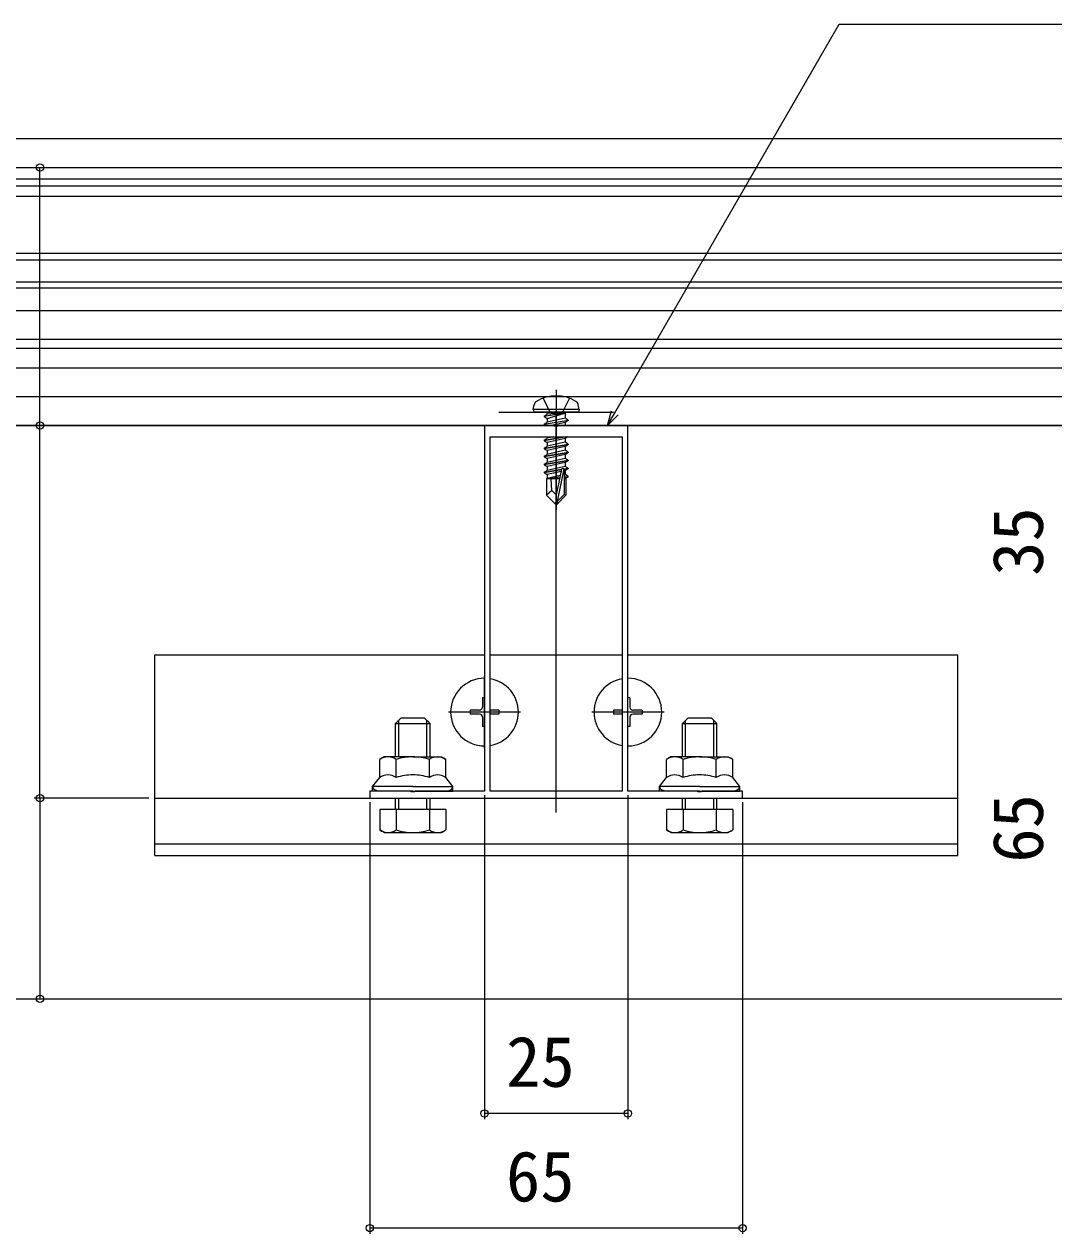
# Model space of a CAD drawing. Units: millimetres, scale not verified. Extents: x -525 to 525, y -785 to 780.
# Drawn here: x -87.7 to 91.8, y -556.8 to -345.8 of the extents above; entities that cross this region are included whole.
import ezdxf
from ezdxf.enums import TextEntityAlignment as Align

# ---------------------------------------------------------------- set-up
doc = ezdxf.new("R2010")
doc.units = ezdxf.units.MM
doc.header["$LTSCALE"] = 4
for name, color, linetype in [('0-2_YKK_11', 7, 'Continuous'), ('0-3_YKK_12', 2, 'Continuous'), ('0-4_YKK_13', 4, 'Continuous'), ('0-5_YKK_D', 6, 'Continuous')]:
    doc.layers.add(name, color=color, linetype=linetype)
doc.styles.add('ＭＳ ゴシック', font='')
doc.styles.get('ＭＳ ゴシック').set_extended_font_data('MS Gothic')

msp = doc.modelspace()

# ---------------------------------------------------------------- linework, layer by layer
at = {"layer": '0-2_YKK_11'}
for points in [[(-27.5, -480.8), (37.5, -480.8), (37.5, -479.6), (30.458, -479.6), (30.275, -479.72), (29.725, -479.72), (29.542, -479.6), (17.5, -479.6), (17.5, -415.8), (5.458, -415.8), (5.275, -415.92), (4.725, -415.92), (4.542, -415.8), (-7.5, -415.8), (-7.5, -479.6), (-19.542, -479.6), (-19.725, -479.72), (-20.275, -479.72), (-20.458, -479.6), (-27.5, -479.6)], [(16.5, -417.8), (16.5, -479.6), (-6.5, -479.6), (-6.5, -417.8)]]:
    msp.add_lwpolyline(points, close=True, dxfattribs=at)
at = {"layer": '0-3_YKK_12'}
for p, q in [((461.027, -365.8), (-395, -365.8)), ((-207.5, -370.8), (186.482, -370.8)), ((-190, -372.8), (185.855, -372.8)), ((-190, -374), (185.644, -374)), ((-178.541, -375.8), (185.326, -375.8)), ((-190, -386.92), (200, -386.92)), ((-190, -391.8), (200, -391.8)), ((-190, -402.3), (200, -402.3)), ((5, -483.3), (5, -413.3)), ((-190, -415.8), (200, -415.8)), ((-65, -455.8), (-7.5, -455.8)), ((-65, -490.8), (-65, -455.8)), ((-6.5, -455.8), (16.5, -455.8)), ((17.5, -455.8), (75, -455.8)), ((75, -490.8), (75, -455.8)), ((-65, -480.8), (75, -480.8)), ((-65, -488.8), (75, -488.8)), ((-65, -490.8), (75, -490.8))]:
    msp.add_line(p, q, dxfattribs=at)
msp.add_lwpolyline([(-207.5, -515.8), (-128.407, -515.8), (137.907, -515.8), (217.5, -515.8)], dxfattribs=at)
at = {"layer": '0-4_YKK_13'}
for p, q in [((200, -385.8), (-190, -385.8)), ((200, -390.8), (-190, -390.8)), ((200, -395.8), (-190, -395.8)), ((200, -400.8), (-190, -400.8)), ((200, -405.8), (-190, -405.8)), ((200, -410.8), (-190, -410.8)), ((5, -409.6), (5, -430.5)), ((-5, -413.5), (15, -413.5)), ((1, -413), (1.141, -412.197)), ((9, -413), (1, -413)), ((1, -413), (1.088, -413.5)), ((8.912, -413.5), (1.088, -413.5)), ((2.9, -414.15), (6.5, -413.55)), ((6.5, -413.55), (3.45, -413.832)), ((6.5, -413.55), (6.5, -413.65)), ((9, -413), (8.859, -412.197)), ((9, -413), (8.912, -413.5)), ((6.5, -413.65), (2.9, -414.25)), ((2.9, -414.15), (3.45, -413.832)), ((2.9, -414.15), (2.9, -414.25)), ((2.9, -414.15), (2.9, -414.25)), ((2.9, -414.25), (3.45, -414.567)), ((2.9, -415.55), (7.1, -414.85)), ((7.1, -414.95), (2.9, -415.65)), ((2.9, -415.55), (3.45, -415.232)), ((2.9, -415.55), (2.9, -415.65)), ((2.9, -415.65), (3.16, -415.8)), ((3.45, -414.567), (6.5, -413.65)), ((3.45, -413.7), (3.45, -413.832)), ((6.55, -414.532), (3.45, -415.232)), ((3.45, -414.567), (3.45, -415.232)), ((6.55, -415.267), (4.191, -415.8)), ((6.55, -413.7), (6.55, -414.532)), ((7.1, -414.85), (6.55, -414.532)), ((7.1, -414.95), (6.55, -415.267)), ((6.55, -415.267), (6.55, -415.8)), ((7.1, -414.85), (7.1, -414.95)), ((200, -415.8), (-190, -415.8)), ((6.799, -417.8), (2.9, -418.45)), ((2.9, -418.35), (6.199, -417.8)), ((2.9, -418.35), (3.45, -418.032)), ((2.9, -418.35), (2.9, -418.45)), ((2.9, -418.45), (3.45, -418.767)), ((2.9, -419.75), (7.1, -419.05)), ((7.1, -419.15), (2.9, -419.85)), ((2.9, -419.75), (3.45, -419.432)), ((2.9, -419.75), (2.9, -419.85)), ((2.9, -419.85), (3.45, -420.167)), ((4.479, -417.8), (3.45, -418.032)), ((3.45, -417.8), (3.45, -418.032)), ((6.55, -418.732), (3.45, -419.432)), ((3.45, -418.767), (3.45, -419.432)), ((6.55, -418.067), (6.55, -418.732)), ((7.1, -419.05), (6.55, -418.732)), ((6.55, -419.467), (6.55, -420.132)), ((7.1, -419.05), (7.1, -419.15)), ((2.9, -421.15), (7.1, -420.45)), ((7.1, -420.55), (2.9, -421.25)), ((2.9, -421.15), (3.45, -420.832)), ((2.9, -421.15), (2.9, -421.25)), ((2.9, -421.25), (3.45, -421.567)), ((2.9, -422.55), (7.1, -421.85)), ((7.1, -421.95), (2.9, -422.65)), ((6.55, -420.132), (3.45, -420.832)), ((3.45, -420.167), (3.45, -420.832)), ((6.55, -421.532), (3.45, -422.232)), ((3.45, -421.567), (3.45, -422.232)), ((7.1, -420.45), (6.55, -420.132)), ((6.55, -420.867), (6.55, -421.532)), ((7.1, -421.85), (6.55, -421.532)), ((7.1, -420.45), (7.1, -420.55)), ((7.1, -421.85), (7.1, -421.95)), ((2.9, -422.55), (3.45, -422.232)), ((2.9, -422.55), (2.9, -422.65)), ((2.9, -422.65), (3.45, -422.967)), ((2.9, -423.95), (5.926, -423.446)), ((5.898, -423.55), (2.9, -424.05)), ((2.9, -423.95), (3.45, -423.632)), ((2.9, -423.95), (2.9, -424.05)), ((2.9, -424.05), (3.45, -424.367)), ((6.55, -422.932), (3.45, -423.632)), ((3.45, -422.967), (3.45, -423.632)), ((5.84, -423.828), (3.45, -424.367)), ((5.91, -423.493), (5, -427.878)), ((6.332, -423.377), (5.15, -429.076)), ((6.332, -423.378), (7.1, -423.25)), ((7.1, -423.35), (6.387, -423.469)), ((6.4, -423.548), (6.4, -427.826)), ((6.55, -422.267), (6.55, -422.932)), ((7.1, -423.25), (6.55, -422.932)), ((6.55, -423.667), (6.55, -424.332)), ((7.1, -423.25), (7.1, -423.35)), ((3.3, -425.1), (3.45, -425.032)), ((3.3, -425.1), (3.3, -427.95)), ((5.576, -425.1), (3.3, -425.1)), ((3.45, -424.367), (3.45, -425.032)), ((5.695, -424.525), (3.45, -425.032)), ((5.635, -424.817), (3.917, -425.1)), ((5.58, -425.084), (5.496, -425.1)), ((6.55, -424.332), (6.397, -424.367)), ((7, -424.592), (6.4, -424.691)), ((7, -424.808), (6.4, -424.924)), ((6.7, -425.1), (6.4, -425.1)), ((7, -424.592), (6.55, -424.332)), ((7, -424.808), (6.7, -424.981)), ((6.7, -424.981), (6.7, -427.95)), ((7, -424.592), (7, -424.808)), ((4.257, -427.147), (3.3, -427.95)), ((4.85, -429.5), (3.3, -427.95)), ((5, -427.878), (4.85, -429.5)), ((5, -427.878), (5, -429.5)), ((6.4, -427.826), (5.15, -429.076)), ((5.15, -429.5), (6.7, -427.95)), ((6.7, -427.95), (6.4, -427.826)), ((4.85, -429.5), (5.15, -429.5)), ((5.15, -429.076), (5.15, -429.5)), ((-7.5, -472.1), (-7.5, -459.5)), ((17.5, -472.1), (17.5, -459.5)), ((-7.5, -463.3), (-7.85, -463.3)), ((-7.85, -463.3), (-7.85, -464.95)), ((17.85, -463.3), (17.5, -463.3)), ((17.85, -463.3), (17.85, -464.95)), ((-1.2, -465.8), (-13.8, -465.8)), ((-10, -465.45), (-10, -466.15)), ((-8.35, -465.45), (-10, -465.45)), ((-8.35, -466.15), (-10, -466.15)), ((-5, -465.45), (-6.5, -465.45)), ((-5, -466.15), (-6.5, -466.15)), ((-5, -465.45), (-5, -466.15)), ((23.8, -465.8), (11.2, -465.8)), ((15, -465.45), (15, -466.15)), ((16.5, -465.45), (15, -465.45)), ((16.5, -466.15), (15, -466.15)), ((20, -465.45), (18.35, -465.45)), ((20, -466.15), (18.35, -466.15)), ((20, -465.45), (20, -466.15)), ((-23, -467.8), (-17, -467.8)), ((-22.46, -473.6), (-22.46, -467.26)), ((-17.54, -473.6), (-17.54, -467.26)), ((-7.85, -466.65), (-7.85, -468.3)), ((-7.5, -468.3), (-7.85, -468.3)), ((17.85, -468.3), (17.5, -468.3)), ((17.85, -466.65), (17.85, -468.3)), ((27, -467.8), (33, -467.8)), ((27.54, -473.6), (27.54, -467.26)), ((32.46, -473.6), (32.46, -467.26)), ((-25, -473.6), (-25.774, -474.047)), ((-25.774, -477.2), (-25.774, -474.047)), ((-20, -473.6), (-25, -473.6)), ((-22.887, -477.2), (-22.887, -474.047)), ((-20, -473.6), (-15, -473.6)), ((-17.113, -477.2), (-17.113, -474.047)), ((-15, -473.6), (-14.226, -474.047)), ((-14.226, -477.2), (-14.226, -474.047)), ((25, -473.6), (24.226, -474.047)), ((24.226, -477.2), (24.226, -474.047)), ((30, -473.6), (25, -473.6)), ((27.113, -477.2), (27.113, -474.047)), ((30, -473.6), (35, -473.6)), ((32.887, -477.2), (32.887, -474.047)), ((35, -473.6), (35.774, -474.047)), ((35.774, -477.2), (35.774, -474.047)), ((-27, -479.6), (-27, -478.8)), ((-13, -479.6), (-13, -478.8)), ((23, -479.6), (23, -478.8)), ((37, -479.6), (37, -478.8)), ((-20, -479.6), (-27, -479.6)), ((-23, -482.8), (-23, -480.8)), ((-22.46, -482.8), (-22.46, -480.8)), ((-20, -479.6), (-13, -479.6)), ((-17.54, -482.8), (-17.54, -480.8)), ((-17, -482.8), (-17, -480.8)), ((30, -479.6), (23, -479.6)), ((27, -482.8), (27, -480.8)), ((27.54, -482.8), (27.54, -480.8)), ((30, -479.6), (37, -479.6)), ((32.46, -482.8), (32.46, -480.8)), ((33, -482.8), (33, -480.8)), ((-22.887, -482.8), (-22.887, -486.353)), ((-17.113, -482.8), (-17.113, -486.353)), ((-14.226, -482.8), (-14.226, -486.353)), ((27.113, -482.8), (27.113, -486.353)), ((32.887, -482.8), (32.887, -486.353)), ((35.774, -482.8), (35.774, -486.353)), ((-25, -486.8), (-25.774, -486.353)), ((-25, -486.8), (-15, -486.8)), ((-15, -486.8), (-14.226, -486.353)), ((25, -486.8), (24.226, -486.353)), ((25, -486.8), (35, -486.8)), ((35, -486.8), (35.774, -486.353))]:
    msp.add_line(p, q, dxfattribs=at)
for points in [[(2.7, -411.02), (3.855, -413.337), (5, -413.946)], [(7.3, -411.02), (6.145, -413.337), (5, -413.946)], [(7.013, -417.8), (6.55, -418.067), (3.45, -418.767)], [(7.1, -419.15), (6.55, -419.467), (3.45, -420.167)], [(7.1, -420.55), (6.55, -420.867), (3.45, -421.567)], [(7.1, -421.95), (6.55, -422.267), (3.45, -422.967)], [(7.1, -423.35), (6.55, -423.667), (6.4, -423.701)], [(5, -427.878), (4.257, -427.147), (4.1, -425.1)], [(-23, -473.6), (-23, -467.8), (-22, -466.8), (-18, -466.8)], [(-17, -473.6), (-17, -467.8), (-18, -466.8)], [(27, -473.6), (27, -467.8), (28, -466.8), (32, -466.8)], [(33, -473.6), (33, -467.8), (32, -466.8)], [(-20, -478.8), (-27, -478.8), (-25.774, -477.2)], [(-20, -478.8), (-13, -478.8), (-14.226, -477.2)], [(30, -478.8), (23, -478.8), (24.226, -477.2)], [(30, -478.8), (37, -478.8), (35.774, -477.2)], [(-14.226, -482.8), (-25.774, -482.8), (-25.774, -486.353)], [(35.774, -482.8), (24.226, -482.8), (24.226, -486.353)]]:
    msp.add_lwpolyline(points, dxfattribs=at)
for centre, radius, start, end in [((5, -417.1), 6.5, 57.94412, 122.05588), ((2.028, -412.354), 0.9, 122.05588, 170), ((3.25, -413.7), 0.2, 0, 90), ((6.75, -413.7), 0.2, 90, 180), ((7.972, -412.354), 0.9, 10, 57.94412), ((6.152, -423.548), 0.248, 0, 167.19096), ((-7.5, -465.8), 5.9, 90, 270), ((17.5, -465.8), 5.9, 270, 90), ((-7.5, -465.8), 5.9, 279.75826, 80.24174), ((17.5, -465.8), 5.9, 99.75826, 260.24174), ((-8.35, -464.95), 0.5, 270, 0), ((-8.35, -466.65), 0.5, 0, 90), ((18.35, -464.95), 0.5, 180, 270), ((18.35, -466.65), 0.5, 90, 180), ((-24.33, -476.156), 2.556, 55.61575, 124.38425), ((-20, -483.153), 9.553, 90, 107.58795), ((-20, -483.153), 9.553, 72.41205, 90), ((-15.67, -476.156), 2.556, 55.61575, 124.38425), ((25.67, -476.156), 2.556, 55.61575, 124.38425), ((30, -483.153), 9.553, 90, 107.58795), ((30, -483.153), 9.553, 72.41205, 90), ((34.33, -476.156), 2.556, 55.61575, 124.38425), ((-24.33, -479.309), 2.556, 55.61575, 124.38425), ((-20, -486.307), 9.553, 90, 107.58795), ((-20, -486.307), 9.553, 72.41205, 90), ((-15.67, -479.309), 2.556, 55.61575, 124.38425), ((25.67, -479.309), 2.556, 55.61575, 124.38425), ((30, -486.307), 9.553, 90, 107.58795), ((30, -486.307), 9.553, 72.41205, 90), ((34.33, -479.309), 2.556, 55.61575, 124.38425), ((-24.33, -484.244), 2.556, 235.61575, 304.38425), ((-20, -477.247), 9.553, 252.41205, 287.58795), ((-15.67, -484.244), 2.556, 235.61575, 304.38425), ((25.67, -484.244), 2.556, 235.61575, 304.38425), ((30, -477.247), 9.553, 252.41205, 287.58795), ((34.33, -484.244), 2.556, 235.61575, 304.38425)]:
    msp.add_arc(centre, radius, start, end, dxfattribs=at)
for centre, start_param, end_param in [((-25.5, -478.8), 6.2831853, 7.8539816), ((-14.5, -478.8), 1.5707963, 3.1415927), ((24.5, -478.8), 6.2831853, 7.8539816), ((35.5, -478.8), 1.5707963, 3.1415927)]:
    msp.add_ellipse(centre, major_axis=(-1.5, 0), ratio=0.533333, start_param=start_param, end_param=end_param, dxfattribs=at)
at = {"layer": '0-5_YKK_D'}
for p, q in [((-85, -415.8), (-85, -370.8)), ((-85, -480.8), (-85, -415.8)), ((-66, -480.8), (-86, -480.8)), ((-66, -480.8), (-86, -480.8)), ((-85, -480.8), (-85, -515.8)), ((-7.5, -480.3), (-7.5, -536.8)), ((17.5, -480.3), (17.5, -536.8)), ((-27.5, -481.5), (-27.5, -556.8)), ((37.5, -481.5), (37.5, -556.8)), ((17.5, -535.8), (-7.5, -535.8)), ((37.5, -555.8), (-27.5, -555.8))]:
    msp.add_line(p, q, dxfattribs=at)
for points in [[(13.944, -415.8), (15.219, -413.592), (54.359, -345.8), (123.12, -345.8)], [(15.811, -413.933), (13.944, -415.8), (14.627, -413.25)]]:
    msp.add_lwpolyline(points, dxfattribs=at)
for centre in [(-85, -370.8), (-85, -415.8), (-85, -415.8), (-85, -480.8), (-85, -480.8), (-85, -515.8), (-7.5, -535.8), (17.5, -535.8), (-27.5, -555.8), (37.5, -555.8)]:
    msp.add_circle(centre, 0.637, dxfattribs=at)

# ---------------------------------------------------------------- texts
at = {"layer": '0-5_YKK_D', "style": 'ＭＳ ゴシック'}
for s, p in [('35', (92.5, -442.027)), ('65', (92.5, -492.061))]:
    msp.add_text(s, height=8.798, rotation=90, dxfattribs=at).set_placement(p, align=Align.BOTTOM_LEFT)
for s, p in [('25', (-3.727, -533.8)), ('65', (-3.761, -553.8))]:
    msp.add_text(s, height=8.798, dxfattribs=at).set_placement(p, align=Align.BOTTOM_LEFT)

doc.saveas('drawing.dxf')
